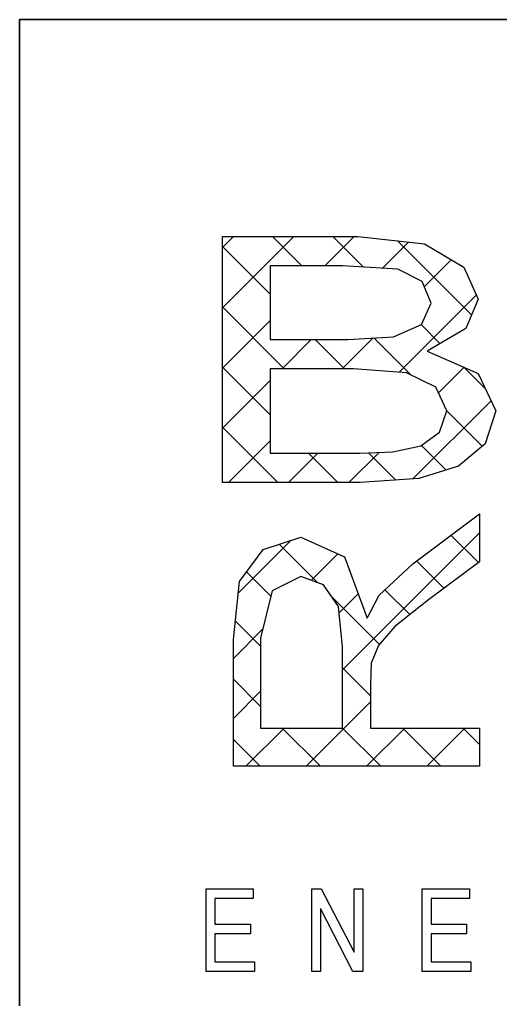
# Model space of a CAD drawing. Extents: x 0 to 1189, y 0 to 841.
# Drawn here: x 994 to 1007.9, y 30.12 to 58.45 of the extents above; entities that cross this region are included whole.
import ezdxf

# ---------------------------------------------------------------- set-up
doc = ezdxf.new("R2010")
doc.units = 0
doc.layers.get('0').update_dxf_attribs({"lineweight": 35})
doc.layers.add('7', color=7, linetype='Continuous', lineweight=25)

# ---------------------------------------------------------------- blocks, each defined once
blk = doc.blocks.new('Schriftfeld-A0SO6TOD06', base_point=(994, 5))
at = {"color": 0, "linetype": 'ByBlock', "lineweight": -2, "ltscale": 0.35}
for p, q in [((994, 5), (994, 58.454)), ((994, 58.454), (1184, 58.454))]:
    blk.add_line(p, q, dxfattribs=at)
at = {"color": 114, "lineweight": -2, "true_color": 0x00994c}
for p, q in [((999.862, 50.118), (1001.926, 52.182)), ((999.862, 51.861), (1000.183, 52.182)), ((1002.159, 51.334), (1001.312, 52.182)), ((1002.82, 51.334), (1003.668, 52.182)), ((1003.939, 51.297), (1003.054, 52.182)), ((1001.242, 50.509), (999.862, 51.889)), ((1004.491, 51.263), (1005.245, 52.016)), ((1007.066, 49.912), (1004.925, 52.053)), ((1005.701, 50.73), (1006.479, 51.508)), ((1004.968, 48.255), (1007.203, 50.49)), ((1001.652, 48.357), (999.862, 50.147)), ((999.862, 48.376), (1001.242, 49.756)), ((1006.151, 49.085), (1005.604, 49.631)), ((1001.585, 48.357), (1002.432, 49.204)), ((1003.394, 48.357), (1002.547, 49.204)), ((1003.327, 48.357), (1004.218, 49.248)), ((1005.322, 48.172), (1004.244, 49.249)), ((1001.242, 47.025), (999.862, 48.404)), ((1006.111, 47.656), (1006.852, 48.397)), ((1007.472, 47.764), (1006.829, 48.407)), ((999.862, 46.634), (1001.242, 48.014)), ((1005.367, 45.17), (1007.629, 47.431)), ((1007.374, 46.12), (1006.342, 47.152)), ((1001.461, 45.063), (999.862, 46.662)), ((1000.034, 45.063), (1001.242, 46.272)), ((1001.776, 45.063), (1002.624, 45.912)), ((1003.203, 45.063), (1002.355, 45.912)), ((1003.518, 45.063), (1004.389, 45.934)), ((1004.874, 45.135), (1004.087, 45.922)), ((1006.326, 45.425), (1005.613, 46.138)), ((1000.319, 41.864), (1001.849, 43.394)), ((1003.333, 39.651), (1007.296, 43.614)), ((1007.26, 42.749), (1006.469, 43.54)), ((1002.617, 42.165), (1001.502, 43.28)), ((1002.43, 42.233), (1003.199, 43.002)), ((1006.262, 42.005), (1005.47, 42.796)), ((1001.264, 41.776), (1000.56, 42.48)), ((1005.28, 41.245), (1004.561, 41.964)), ((1004.403, 40.38), (1003.009, 41.774)), ((1003.233, 41.293), (1003.784, 41.845)), ((1000.178, 39.98), (1001.033, 40.836)), ((1000.967, 40.331), (1000.234, 41.064)), ((1004.141, 38.899), (1003.333, 39.708)), ((1000.967, 38.589), (1000.178, 39.378)), ((1000.178, 38.238), (1000.967, 39.027)), ((1002.285, 36.861), (1004.141, 38.718)), ((1000.542, 36.861), (1001.647, 37.965)), ((1002.695, 36.861), (1001.591, 37.965)), ((1004.437, 36.861), (1003.333, 37.965)), ((1004.027, 36.861), (1005.131, 37.965)), ((1006.179, 36.861), (1005.075, 37.965)), ((1005.769, 36.861), (1006.873, 37.965)), ((1007.296, 37.487), (1006.817, 37.965)), ((1000.953, 36.861), (1000.178, 37.636))]:
    blk.add_line(p, q, dxfattribs=at)
at = {"layer": '7', "color": 114, "true_color": 0x00994c}
for p, q in [((999.862, 52.182), (1003.786, 52.182)), ((999.862, 45.063), (999.862, 52.182)), ((1003.786, 52.182), (1005.699, 51.965)), ((1005.699, 51.965), (1006.843, 51.295)), ((1003.333, 51.334), (1001.242, 51.334)), ((1001.242, 51.334), (1001.242, 49.204)), ((1004.93, 51.236), (1003.333, 51.334)), ((1006.843, 51.295), (1007.257, 50.368)), ((1005.64, 50.88), (1004.93, 51.236)), ((1005.896, 50.249), (1005.64, 50.88)), ((1005.62, 49.638), (1005.896, 50.249)), ((1007.257, 50.368), (1006.902, 49.52)), ((1004.812, 49.283), (1005.62, 49.638)), ((1006.902, 49.52), (1005.778, 48.869)), ((1001.242, 49.204), (1003.49, 49.204)), ((1003.49, 49.204), (1004.812, 49.283)), ((1005.778, 48.869), (1007.257, 48.219)), ((1003.648, 48.357), (1001.242, 48.357)), ((1001.242, 48.357), (1001.242, 45.912)), ((1005.186, 48.238), (1003.648, 48.357)), ((1006.034, 47.824), (1005.186, 48.238)), ((1007.257, 48.219), (1007.769, 47.134)), ((1006.35, 47.134), (1006.034, 47.824)), ((1006.133, 46.523), (1006.35, 47.134)), ((1007.769, 47.134), (1007.454, 46.188)), ((1005.6, 46.128), (1006.133, 46.523)), ((1001.242, 45.912), (1003.846, 45.912)), ((1003.846, 45.912), (1004.792, 45.951)), ((1004.792, 45.951), (1005.6, 46.128)), ((1007.454, 46.188), (1006.685, 45.537)), ((1006.685, 45.537), (1005.541, 45.182)), ((1003.846, 45.063), (999.862, 45.063)), ((1005.541, 45.182), (1003.846, 45.063)), ((1005.364, 42.717), (1007.296, 44.156)), ((1007.296, 44.156), (1007.296, 42.776)), ((1001.045, 43.131), (1002.13, 43.486)), ((1002.13, 43.486), (1003.392, 42.915)), ((1000.355, 42.205), (1001.045, 43.131)), ((1003.392, 42.915), (1004.043, 41.14)), ((1004.397, 41.81), (1005.364, 42.717)), ((1007.296, 42.776), (1005.817, 41.672)), ((1002.13, 42.343), (1001.302, 41.928)), ((1002.78, 42.106), (1002.13, 42.343)), ((1000.178, 40.528), (1000.355, 42.205)), ((1003.214, 41.475), (1002.78, 42.106)), ((1001.302, 41.928), (1000.967, 40.568)), ((1004.043, 41.14), (1004.397, 41.81)), ((1005.817, 41.672), (1004.851, 40.903)), ((1003.333, 40.311), (1003.214, 41.475)), ((1004.851, 40.903), (1004.378, 40.351)), ((1000.178, 36.861), (1000.178, 40.528)), ((1000.967, 40.568), (1000.967, 37.965)), ((1003.333, 37.965), (1003.333, 40.311)), ((1004.378, 40.351), (1004.161, 39.839)), ((1004.161, 39.839), (1004.141, 39.227)), ((1004.141, 39.227), (1004.141, 37.965)), ((1000.967, 37.965), (1003.333, 37.965)), ((1004.141, 37.965), (1007.296, 37.965)), ((1007.296, 37.965), (1007.296, 36.861)), ((1007.296, 36.861), (1000.178, 36.861))]:
    blk.add_line(p, q, dxfattribs=at)
at = {"layer": '7', "color": 0}
for p, q in [((999.389, 33.312), (1000.749, 33.312)), ((999.389, 30.925), (999.389, 33.312)), ((1000.749, 33.312), (1000.749, 33.035)), ((1002.445, 30.925), (1002.445, 33.312)), ((1002.445, 33.312), (1002.721, 33.312)), ((1002.721, 33.312), (1003.668, 31.478)), ((1003.668, 31.478), (1003.668, 33.312)), ((1003.668, 33.312), (1003.924, 33.312)), ((1003.924, 33.312), (1003.924, 30.925)), ((1005.64, 33.312), (1007, 33.312)), ((1005.64, 30.925), (1005.64, 33.312)), ((1007, 33.312), (1007, 33.035)), ((1000.749, 33.035), (999.645, 33.035)), ((999.645, 33.035), (999.645, 32.287)), ((1007, 33.035), (1005.896, 33.035)), ((1005.896, 33.035), (1005.896, 32.287)), ((1003.628, 30.925), (1002.702, 32.74)), ((1002.702, 32.74), (1002.702, 30.925)), ((999.645, 32.287), (1000.671, 32.287)), ((1000.671, 32.287), (1000.671, 32.01)), ((1005.896, 32.287), (1006.922, 32.287)), ((1006.922, 32.287), (1006.922, 32.01)), ((1000.671, 32.01), (999.645, 32.01)), ((999.645, 32.01), (999.645, 31.202)), ((1005.896, 32.01), (1005.896, 31.202)), ((1006.922, 32.01), (1005.896, 32.01)), ((999.645, 31.202), (1000.789, 31.202)), ((1000.789, 31.202), (1000.789, 30.925)), ((1005.896, 31.202), (1007.04, 31.202)), ((1007.04, 31.202), (1007.04, 30.925)), ((1000.789, 30.925), (999.389, 30.925)), ((1002.702, 30.925), (1002.445, 30.925)), ((1003.924, 30.925), (1003.628, 30.925)), ((1007.04, 30.925), (1005.64, 30.925))]:
    blk.add_line(p, q, dxfattribs=at)

msp = doc.modelspace()

# ---------------------------------------------------------------- block references
at = {"ltscale": 0.35}
msp.add_blockref('Schriftfeld-A0SO6TOD06', (994, 5), dxfattribs=at)

doc.saveas('drawing.dxf')
